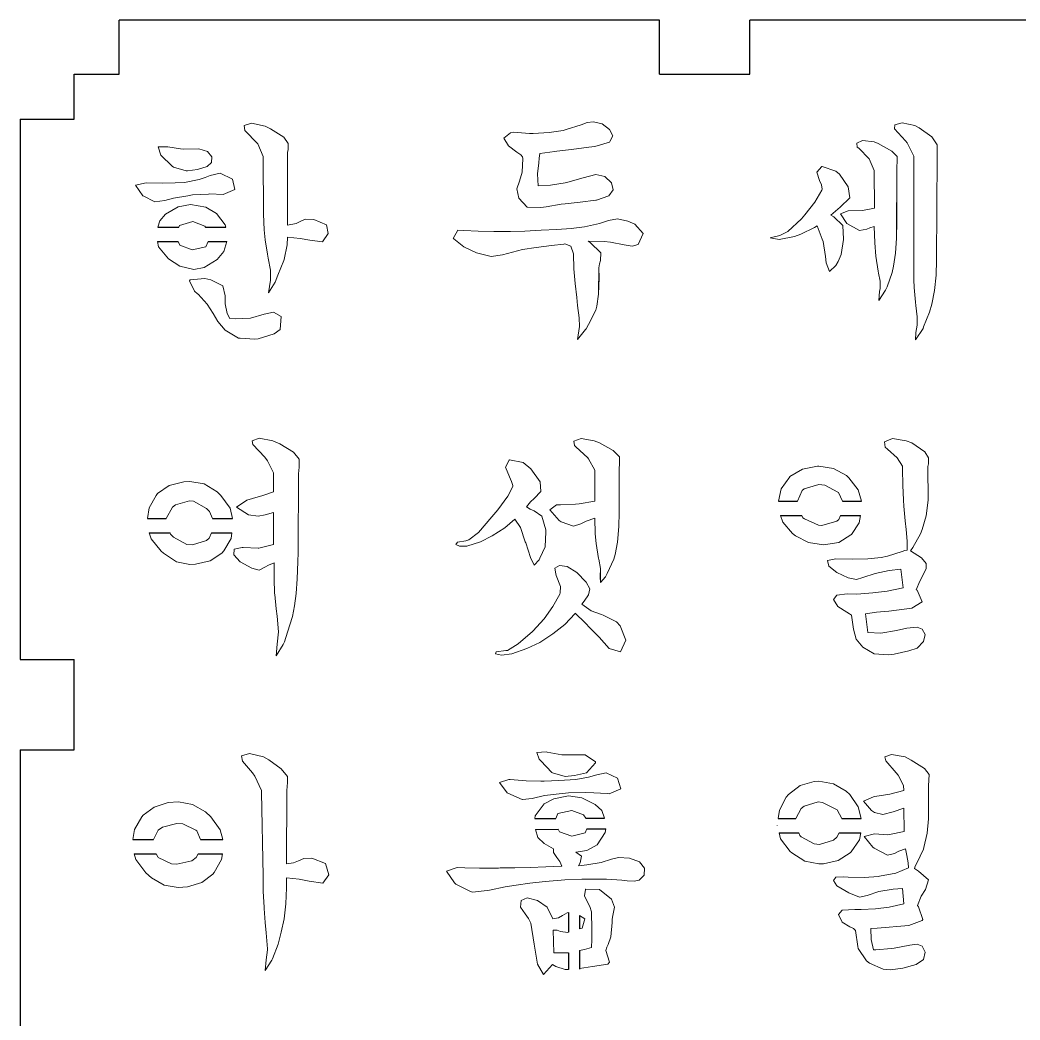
# Model space of a CAD drawing. Header units: millimetres. Extents: x 52 to 512, y 30 to 468.
# Drawn here: x 290.4 to 401.4, y 141 to 252 of the extents above; entities that cross this region are included whole.
import ezdxf

# ---------------------------------------------------------------- set-up
doc = ezdxf.new("R2010")
doc.units = ezdxf.units.MM
doc.layers.add('치수', color=1, linetype='Continuous')

msp = doc.modelspace()

# ---------------------------------------------------------------- linework, layer by layer
for p, q in [((301.38, 246.02), (301.38, 252.02)), ((361.38, 252.02), (301.38, 252.02)), ((361.38, 246.02), (361.38, 252.02)), ((371.38, 246.02), (371.38, 252.02)), ((431.38, 252.02), (371.38, 252.02)), ((296.38, 246.02), (301.38, 246.02)), ((296.38, 241.02), (296.38, 246.02)), ((361.38, 246.02), (371.38, 246.02)), ((290.38, 241.02), (296.38, 241.02)), ((290.38, 241.02), (290.38, 181.02)), ((290.38, 181.02), (296.38, 181.02)), ((296.38, 171.02), (296.38, 181.02)), ((290.38, 171.02), (296.38, 171.02)), ((290.38, 171.02), (290.38, 111.02))]:
    msp.add_line(p, q)
at = {"layer": '치수', "color": 139, "lineweight": 0}
for p, q in [((316.09, 240.57), (315.26, 240.3)), ((315.26, 240.3), (315.35, 239.74)), ((317.6, 240.23), (316.09, 240.57)), ((318.18, 239.96), (317.6, 240.23)), ((319.66, 239), (318.18, 239.96)), ((350.67, 239.77), (349.13, 239.53)), ((351.01, 239.86), (350.67, 239.77)), ((352.67, 240.39), (351.01, 239.86)), ((353.34, 240.63), (352.67, 240.39)), ((354.05, 240.73), (353.34, 240.63)), ((355, 240.48), (354.05, 240.73)), ((355.83, 239.86), (355, 240.48)), ((356.17, 239.16), (355.83, 239.86)), ((387.49, 240.39), (387.46, 239.93)), ((387.46, 239.93), (388.66, 238.6)), ((388.29, 240.6), (387.49, 240.39)), ((389.7, 240.3), (388.29, 240.6)), ((390.19, 240.05), (389.7, 240.3)), ((391.61, 239.04), (390.19, 240.05)), ((315.35, 239.74), (315.41, 239.68)), ((315.41, 239.68), (316.68, 238.39)), ((320.15, 238.33), (319.66, 239)), ((344.83, 239.5), (344.09, 238.91)), ((344.09, 238.91), (344.61, 238.05)), ((345.14, 239.56), (344.83, 239.5)), ((346.95, 239.43), (345.14, 239.56)), ((347.35, 239.43), (346.95, 239.43)), ((349.13, 239.53), (347.35, 239.43)), ((355.86, 238.54), (356.17, 239.16)), ((392.19, 238.17), (391.61, 239.04)), ((306.78, 237.93), (305.73, 237.96)), ((305.73, 237.96), (306.01, 237.01)), ((308.19, 237.71), (306.78, 237.93)), ((308.5, 237.68), (308.19, 237.71)), ((310.22, 237.71), (308.5, 237.68)), ((311.2, 237.41), (310.22, 237.71)), ((316.68, 238.39), (316.77, 238.27)), ((316.77, 238.27), (317.38, 236.88)), ((320.09, 237.31), (320.15, 237.65)), ((320.15, 237.65), (320.15, 238.33)), ((344.61, 238.05), (345.53, 237.34)), ((349.96, 237.47), (351.59, 237.65)), ((351.59, 237.65), (353.53, 237.9)), ((353.53, 237.9), (354.17, 237.99)), ((354.17, 237.99), (355.8, 238.48)), ((355.8, 238.48), (355.86, 238.54)), ((383.89, 238.64), (383.25, 238.36)), ((383.25, 238.36), (383.31, 237.9)), ((383.31, 237.9), (383.49, 237.78)), ((383.49, 237.78), (384.63, 236.61)), ((385.21, 238.51), (383.89, 238.64)), ((385.64, 238.33), (385.21, 238.51)), ((387.15, 237.47), (385.64, 238.33)), ((388.66, 238.6), (388.84, 238.39)), ((388.84, 238.39), (389.58, 236.91)), ((392.19, 237.44), (392.19, 238.17)), ((306.01, 237.01), (307.27, 235.78)), ((311.67, 236.85), (311.2, 237.41)), ((311.63, 236.21), (311.67, 236.85)), ((317.38, 236.88), (317.41, 230.46)), ((320.09, 229.26), (320.09, 237.31)), ((345.53, 237.34), (345.97, 237.07)), ((345.97, 237.07), (346.15, 236.85)), ((346.18, 236.64), (346.12, 235.13)), ((346.15, 236.85), (346.18, 236.64)), ((347.96, 236.15), (348.02, 236.7)), ((348.02, 236.7), (348.09, 237.19)), ((348.09, 237.19), (349.75, 237.44)), ((349.75, 237.44), (349.96, 237.47)), ((384.63, 236.61), (385.21, 235.32)), ((387.73, 236.88), (387.15, 237.47)), ((387.73, 236.24), (387.73, 236.88)), ((389.58, 236.91), (389.58, 236.88)), ((389.58, 236.88), (389.58, 224.87)), ((392.1, 225.36), (392.19, 236.91)), ((392.19, 236.91), (392.19, 237.44)), ((307.27, 235.78), (307.42, 235.69)), ((307.42, 235.69), (308.81, 235.29)), ((308.96, 235.29), (310.07, 235.44)), ((310.07, 235.44), (311.14, 235.75)), ((311.14, 235.75), (311.63, 236.21)), ((347.81, 234.95), (347.96, 236.15)), ((379.37, 235.75), (378.82, 235.13)), ((379.43, 235.75), (379.37, 235.75)), ((380.94, 235.25), (379.43, 235.75)), ((387.7, 235.81), (387.67, 227.79)), ((387.67, 227.79), (387.7, 235.81)), ((387.7, 235.81), (387.73, 236.24)), ((387.7, 235.22), (387.7, 235.81)), ((310.25, 234.33), (308.65, 233.99)), ((308.81, 235.29), (308.96, 235.29)), ((310.93, 234.55), (310.25, 234.33)), ((311.48, 234.76), (310.93, 234.55)), ((312.59, 235.01), (311.48, 234.76)), ((313.97, 234.36), (312.59, 235.01)), ((314.22, 233.2), (313.97, 234.36)), ((346.12, 235.13), (345.81, 234.15)), ((347.9, 233.6), (347.81, 234.95)), ((352.88, 234.49), (351.19, 234.03)), ((353.59, 234.7), (352.88, 234.49)), ((354.29, 234.86), (353.59, 234.7)), ((355.31, 234.64), (354.29, 234.86)), ((356.02, 233.96), (355.31, 234.64)), ((378.82, 235.13), (379.13, 234.21)), ((381.34, 234.92), (380.94, 235.25)), ((382.29, 233.5), (381.34, 234.92)), ((385.21, 235.32), (385.24, 231.14)), ((387.7, 230.18), (387.7, 235.22)), ((304.38, 233.93), (303.21, 233.69)), ((303.21, 233.69), (304.01, 232.52)), ((306.23, 233.9), (304.38, 233.93)), ((307.61, 233.93), (306.23, 233.9)), ((308.65, 233.99), (307.61, 233.93)), ((312.93, 232.67), (314.22, 233.2)), ((345.81, 234.15), (345.53, 233.29)), ((345.53, 233.29), (345.75, 232.24)), ((349.28, 233.69), (347.9, 233.6)), ((350.88, 233.93), (349.28, 233.69)), ((351.19, 234.03), (350.88, 233.93)), ((355.74, 232.49), (356.23, 233.16)), ((356.23, 233.16), (356.02, 233.96)), ((379.4, 233.13), (378.61, 231.81)), ((379.13, 234.21), (379.34, 233.72)), ((379.34, 233.72), (379.43, 233.26)), ((379.43, 233.26), (379.4, 233.13)), ((382.48, 232.3), (382.29, 233.5)), ((304.01, 232.52), (304.04, 232.49)), ((304.04, 232.49), (305.36, 231.84)), ((305.36, 231.84), (306.44, 232)), ((306.44, 232), (307.42, 232.24)), ((307.42, 232.24), (309.02, 232.52)), ((309.02, 232.52), (309.15, 232.55)), ((309.15, 232.55), (309.54, 232.61)), ((309.54, 232.61), (311.3, 232.7)), ((311.3, 232.7), (311.42, 232.73)), ((311.42, 232.73), (312.93, 232.67)), ((345.75, 232.24), (346.67, 231.23)), ((352.54, 231.81), (354.29, 232.03)), ((354.29, 232.03), (354.36, 232.03)), ((354.36, 232.03), (355.74, 232.49)), ((381.43, 231.26), (382.48, 232.3)), ((307.92, 231.29), (306.53, 230.46)), ((309.3, 231.54), (307.92, 231.29)), ((310.99, 231.23), (309.3, 231.54)), ((312.19, 230.55), (310.99, 231.23)), ((346.67, 231.23), (348.18, 231.2)), ((348.18, 231.2), (348.79, 231.29)), ((348.79, 231.29), (350.45, 231.57)), ((350.45, 231.57), (350.91, 231.63)), ((350.91, 231.63), (352.54, 231.81)), ((378.61, 231.81), (377.5, 230.4)), ((380.39, 230.37), (381.43, 231.26)), ((383.89, 230.89), (382.29, 230.83)), ((385.24, 231.14), (383.89, 230.89)), ((306.53, 230.46), (305.89, 229.72)), ((313.17, 229.29), (312.19, 230.55)), ((317.41, 230.46), (317.5, 228.74)), ((322.08, 229.91), (321.56, 229.69)), ((323.01, 229.88), (322.08, 229.91)), ((324.39, 229.29), (323.01, 229.88)), ((356.69, 229.97), (355.71, 229.75)), ((357.86, 229.69), (356.69, 229.97)), ((377.13, 229.97), (375.62, 228.55)), ((377.5, 230.4), (377.13, 229.97)), ((380.7, 230.18), (380.39, 230.37)), ((381.71, 229.2), (380.7, 230.18)), ((382.29, 230.83), (381.46, 230.52)), ((381.46, 230.52), (382.17, 229.45)), ((387.7, 229.69), (387.7, 230.18)), ((305.89, 229.72), (305.69, 229.02)), ((308, 229.02), (308.1, 229.2)), ((308.1, 229.2), (309.58, 229.66)), ((309.58, 229.66), (310.9, 229.14)), ((310.9, 229.14), (310.96, 229.02)), ((313.22, 229.02), (313.17, 229.29)), ((317.5, 228.74), (317.6, 227.63)), ((321.04, 229.45), (320.09, 229.26)), ((321.56, 229.69), (321.04, 229.45)), ((324.6, 228.31), (324.39, 229.29)), ((338.99, 228.68), (338.47, 227.76)), ((339.63, 228.65), (338.99, 228.68)), ((348.24, 228.68), (346.43, 228.59)), ((349.96, 228.77), (348.24, 228.68)), ((351.56, 228.89), (349.96, 228.77)), ((353.03, 229.05), (351.56, 228.89)), ((354.69, 229.42), (353.03, 229.05)), ((355.71, 229.75), (354.69, 229.42)), ((358.63, 229.35), (357.86, 229.69)), ((359.55, 228.31), (358.63, 229.35)), ((377.04, 228.25), (378.57, 228.98)), ((378.57, 228.98), (378.88, 229.17)), ((378.88, 229.17), (379.43, 227.69)), ((381.77, 227.69), (381.71, 229.2)), ((382.17, 229.45), (383.55, 228.65)), ((383.55, 228.65), (384.38, 228.8)), ((384.38, 228.8), (384.72, 228.95)), ((384.72, 228.95), (385.21, 229.11)), ((385.21, 229.11), (385.27, 227.29)), ((387.67, 227.79), (387.7, 229.69)), ((317.6, 227.63), (317.84, 226.03)), ((320.03, 227.08), (320.06, 227.91)), ((320.06, 227.91), (321.47, 227.76)), ((321.47, 227.76), (322.55, 227.57)), ((322.55, 227.57), (323.96, 227.39)), ((323.96, 227.39), (324.6, 228.31)), ((338.47, 227.76), (338.53, 227.72)), ((338.53, 227.72), (339.66, 226.83)), ((341.23, 228.59), (339.63, 228.65)), ((342.98, 228.55), (341.23, 228.59)), ((344.83, 228.55), (342.98, 228.55)), ((346.43, 228.59), (344.83, 228.55)), ((359, 227.11), (359.55, 228.31)), ((374.73, 228.12), (373.63, 227.85)), ((373.63, 227.85), (374.64, 227.66)), ((374.64, 227.66), (376.36, 228)), ((375.62, 228.55), (374.73, 228.12)), ((376.36, 228), (377.04, 228.25)), ((379.43, 227.69), (379.53, 227.42)), ((381.52, 226), (381.77, 227.66)), ((381.77, 227.66), (381.77, 227.69)), ((387.55, 226.13), (387.67, 227.79)), ((305.64, 227.42), (305.76, 226.86)), ((305.76, 226.86), (306.87, 225.51)), ((308.13, 227.02), (307.93, 227.42)), ((309.48, 226.5), (308.13, 227.02)), ((310.99, 226.86), (309.48, 226.5)), ((311.27, 227.42), (310.99, 226.86)), ((313.02, 226.31), (313.34, 227.42)), ((319.69, 225.45), (320.03, 227.08)), ((339.66, 226.83), (341.05, 226.19)), ((345.6, 226.4), (346.15, 226.53)), ((346.15, 226.53), (347.66, 226.77)), ((347.66, 226.77), (349.38, 226.99)), ((349.38, 226.99), (350.73, 227.14)), ((350.73, 227.14), (350.85, 227.17)), ((350.85, 227.17), (351.53, 226.93)), ((351.53, 226.93), (351.8, 226.07)), ((353.68, 227.33), (353.46, 227.48)), ((353.46, 227.48), (355.22, 227.42)), ((354.85, 226.19), (353.68, 227.33)), ((355.22, 227.42), (355.92, 227.36)), ((355.92, 227.36), (357.46, 227.08)), ((357.46, 227.08), (358.32, 226.93)), ((358.32, 226.93), (359, 227.11)), ((379.53, 227.42), (379.8, 225.76)), ((385.27, 227.29), (385.37, 225.82)), ((306.87, 225.51), (308.13, 224.68)), ((310.84, 224.56), (312.28, 225.45)), ((312.28, 225.45), (313.02, 226.31)), ((317.84, 226.03), (317.94, 225.6)), ((317.94, 225.6), (318.18, 224.25)), ((319.66, 225.33), (319.69, 225.45)), ((341.05, 226.19), (342.68, 225.76)), ((342.68, 225.76), (343.94, 225.97)), ((343.94, 225.97), (345.6, 226.4)), ((351.8, 226.07), (351.87, 224.41)), ((354.82, 225.33), (354.85, 226.19)), ((379.8, 225.76), (379.87, 225.05)), ((381.19, 225.2), (381.52, 226)), ((385.37, 225.82), (385.64, 224.16)), ((387.33, 224.71), (387.55, 226.13)), ((392.07, 223.7), (392.1, 225.36)), ((308.13, 224.68), (309.67, 224.34)), ((309.67, 224.34), (310.84, 224.56)), ((318.18, 224.25), (318.18, 223.15)), ((319.01, 223.7), (319.66, 225.33)), ((351.87, 224.41), (351.99, 222.78)), ((354.63, 224.5), (354.6, 221.58)), ((354.6, 221.58), (354.63, 224.5)), ((354.63, 224.5), (354.72, 224.96)), ((354.66, 223.39), (354.63, 224.5)), ((354.72, 224.96), (354.82, 225.33)), ((379.87, 225.05), (380.23, 224.1)), ((380.23, 224.1), (380.94, 224.77)), ((380.94, 224.77), (381.19, 225.2)), ((387.18, 224.01), (387.33, 224.71)), ((389.58, 224.87), (389.61, 223.18)), ((309.27, 223.18), (309.18, 223.08)), ((310.9, 223.33), (309.27, 223.18)), ((311.57, 223.18), (310.9, 223.33)), ((312.89, 222.53), (311.57, 223.18)), ((318.18, 223.15), (317.97, 221.73)), ((318.7, 222.93), (319.01, 223.7)), ((354.6, 221.58), (354.66, 223.39)), ((385.64, 224.16), (385.67, 223.91)), ((385.67, 223.91), (385.86, 223.05)), ((386.63, 222.41), (387.18, 224.01)), ((389.61, 223.18), (389.64, 222.32)), ((391.88, 222.01), (392.07, 223.7)), ((309.18, 223.08), (309.76, 221.92)), ((313.14, 221.39), (312.89, 222.53)), ((317.97, 221.73), (318.7, 222.93)), ((351.99, 222.78), (352.17, 221.21)), ((385.7, 220.9), (386.44, 222.04)), ((385.86, 222.22), (385.8, 221.89)), ((385.86, 223.05), (385.86, 222.22)), ((386.44, 222.04), (386.63, 222.41)), ((389.64, 222.32), (389.79, 220.69)), ((391.58, 220.47), (391.88, 222.01)), ((309.76, 221.92), (310.1, 221.64)), ((310.1, 221.64), (310.16, 221.58)), ((310.16, 221.58), (311.17, 220.47)), ((313.14, 220.99), (313.14, 221.39)), ((313.17, 220.53), (313.14, 220.99)), ((352.17, 221.21), (352.27, 220.32)), ((354.39, 220.26), (354.6, 221.58)), ((385.8, 221.89), (385.7, 220.9)), ((311.17, 220.47), (311.82, 219.46)), ((313.39, 219.46), (313.17, 220.53)), ((352.27, 220.32), (352.45, 218.97)), ((353.5, 218.23), (354.29, 219.83)), ((354.29, 219.83), (354.39, 220.26)), ((389.79, 220.69), (389.82, 220.32)), ((389.82, 220.32), (389.95, 219.09)), ((391.33, 219.61), (391.58, 220.47)), ((311.82, 219.46), (312.34, 218.57)), ((313.66, 218.9), (313.39, 219.46)), ((314.28, 218.84), (313.66, 218.9)), ((315.97, 218.93), (314.28, 218.84)), ((317.47, 219.37), (315.97, 218.93)), ((318.52, 219.61), (317.47, 219.37)), ((319.38, 219.12), (318.52, 219.61)), ((319.26, 217.67), (319.38, 219.12)), ((352.45, 218.97), (352.48, 218.01)), ((389.95, 219.09), (389.98, 218.14)), ((390.68, 217.95), (391.33, 219.61)), ((312.34, 218.57), (313.17, 217.61)), ((313.17, 217.61), (314.65, 216.72)), ((318.58, 217.18), (319.26, 217.67)), ((352.48, 218.01), (352.27, 216.57)), ((352.27, 216.57), (353.16, 217.67)), ((353.16, 217.67), (353.22, 217.74)), ((353.22, 217.74), (353.5, 218.23)), ((389.79, 216.51), (390.62, 217.77)), ((389.98, 218.14), (389.82, 217.34)), ((390.62, 217.77), (390.68, 217.95)), ((314.65, 216.72), (314.83, 216.69)), ((314.83, 216.69), (316.46, 216.6)), ((316.46, 216.6), (316.8, 216.63)), ((316.8, 216.63), (318.58, 217.18)), ((389.82, 217.34), (389.79, 216.51)), ((316.92, 205.6), (316.15, 205.32)), ((318.46, 205.32), (316.92, 205.6)), ((352.67, 205.57), (351.87, 205.29)), ((354.11, 205.32), (352.67, 205.57)), ((387.21, 205.57), (386.35, 205.2)), ((388.75, 205.32), (387.21, 205.57)), ((316.15, 205.32), (316.21, 204.89)), ((316.21, 204.89), (317.54, 203.48)), ((319.23, 204.98), (318.46, 205.32)), ((320.73, 204.06), (319.23, 204.98)), ((351.87, 205.29), (351.93, 204.8)), ((351.93, 204.8), (352.08, 204.64)), ((352.08, 204.64), (353.4, 203.41)), ((354.69, 205.07), (354.11, 205.32)), ((356.23, 204.24), (354.69, 205.07)), ((356.94, 203.54), (356.23, 204.24)), ((386.35, 205.2), (386.41, 204.61)), ((386.41, 204.61), (386.69, 204.37)), ((386.69, 204.37), (387.73, 203.44)), ((389.36, 205.07), (388.75, 205.32)), ((390.81, 204.09), (389.36, 205.07)), ((317.54, 203.48), (317.84, 203.08)), ((321.35, 203.29), (320.73, 204.06)), ((321.35, 202.4), (321.35, 203.29)), ((344.67, 203.17), (344.27, 202.37)), ((344.7, 203.2), (344.67, 203.17)), ((346.24, 202.89), (344.7, 203.2)), ((353.4, 203.41), (353.5, 203.32)), ((353.5, 203.32), (354.17, 202.06)), ((356.94, 202.74), (356.94, 203.54)), ((387.73, 203.44), (388.32, 202.49)), ((391.24, 203.41), (390.81, 204.09)), ((391.21, 202.77), (391.24, 203.41)), ((317.84, 203.08), (318.52, 201.75)), ((321.29, 201.63), (321.35, 202.4)), ((344.27, 202.37), (344.7, 201.32)), ((347.07, 202.22), (346.24, 202.89)), ((348.12, 200.77), (347.07, 202.22)), ((354.17, 202.06), (354.17, 198.62)), ((356.88, 202.22), (356.94, 202.74)), ((356.88, 197.36), (356.88, 202.22)), ((377.25, 202.18), (375.84, 201.35)), ((378.91, 202.49), (377.25, 202.18)), ((379.04, 202.49), (378.91, 202.49)), ((380.66, 202.25), (379.04, 202.49)), ((382.11, 201.45), (380.66, 202.25)), ((388.32, 202.49), (388.35, 202.18)), ((388.35, 202.18), (388.38, 200.4)), ((391.14, 202.46), (391.21, 202.77)), ((391.14, 202.12), (391.14, 202.46)), ((391.18, 199.05), (391.14, 202.12)), ((318.52, 201.75), (318.52, 199.66)), ((321.25, 192.93), (321.29, 201.63)), ((344.7, 201.32), (344.95, 200.8)), ((375.84, 201.32), (374.86, 200)), ((375.84, 201.35), (375.84, 201.32)), ((382.39, 201.2), (382.11, 201.45)), ((383.43, 199.88), (382.39, 201.2)), ((306.93, 200.34), (305.64, 199.48)), ((308.56, 200.77), (306.93, 200.34)), ((309.24, 200.8), (308.56, 200.77)), ((310.84, 200.52), (309.24, 200.8)), ((312.25, 199.66), (310.84, 200.52)), ((345.07, 200.25), (344.52, 199.17)), ((344.95, 200.8), (345.07, 200.34)), ((345.07, 200.34), (345.07, 200.25)), ((348.18, 199.69), (348.12, 200.77)), ((374.86, 200), (374.56, 198.62)), ((377.19, 199.79), (377.44, 200)), ((377.44, 200), (379.04, 200.46)), ((379.04, 200.46), (379.71, 200.4)), ((379.71, 200.4), (381.16, 199.63)), ((383.78, 198.62), (383.43, 199.88)), ((388.38, 200.4), (388.44, 198.74)), ((305.49, 199.26), (304.72, 197.88)), ((305.64, 199.48), (305.49, 199.26)), ((312.68, 199.26), (312.25, 199.66)), ((313.69, 197.85), (312.68, 199.26)), ((315.57, 198.71), (314.4, 197.94)), ((316.18, 198.9), (315.57, 198.71)), ((317.35, 199.26), (316.18, 198.9)), ((318.52, 199.66), (317.35, 199.26)), ((344.52, 199.17), (343.41, 197.64)), ((347.04, 198.53), (347.47, 198.9)), ((347.47, 198.9), (348.18, 199.69)), ((376.68, 198.62), (377.19, 199.79)), ((381.16, 199.63), (381.22, 199.57)), ((381.22, 199.57), (381.66, 198.62)), ((388.44, 198.74), (388.5, 198.04)), ((390.96, 196.99), (391.18, 198.74)), ((391.18, 198.74), (391.18, 199.05)), ((304.72, 197.88), (304.53, 196.68)), ((306.6, 196.68), (307.3, 197.94)), ((307.3, 197.94), (307.64, 198.19)), ((307.64, 198.19), (309.21, 198.65)), ((309.21, 198.65), (309.64, 198.62)), ((309.64, 198.62), (311.08, 197.79)), ((311.08, 197.79), (311.42, 197.45)), ((313.97, 196.68), (313.69, 197.85)), ((314.4, 197.94), (315.75, 197.11)), ((343.41, 197.64), (342.77, 196.87)), ((346.61, 198), (347.04, 198.53)), ((347.01, 197.73), (346.61, 198)), ((347.44, 197.54), (347.01, 197.73)), ((349.93, 198.19), (349.19, 197.64)), ((349.19, 197.64), (350.21, 196.47)), ((350.36, 198.19), (349.93, 198.19)), ((352.05, 198.28), (350.36, 198.19)), ((352.45, 198.31), (352.05, 198.28)), ((354.17, 198.62), (352.45, 198.31)), ((388.5, 198.04), (388.62, 196.44)), ((311.42, 197.45), (311.75, 196.68)), ((315.75, 197.11), (316.8, 196.93)), ((316.8, 196.93), (317.6, 197.11)), ((317.6, 197.11), (318.52, 197.36)), ((318.52, 197.36), (318.52, 193.82)), ((342.77, 196.87), (341.26, 195.15)), ((344.18, 195.67), (345.29, 196.62)), ((345.29, 196.62), (345.93, 195.7)), ((348.3, 196.93), (347.44, 197.54)), ((348.73, 195.42), (348.3, 196.93)), ((353.22, 196.41), (354.17, 196.74)), ((354.17, 196.74), (354.23, 194.99)), ((356.85, 195.79), (356.88, 197.36)), ((374.8, 197.02), (375.04, 196.28)), ((377.28, 196.78), (377.15, 197.02)), ((377.47, 196.65), (377.28, 196.78)), ((379, 195.95), (377.47, 196.65)), ((381.28, 196.56), (381.03, 196.38)), ((381.47, 197.02), (381.28, 196.56)), ((383.52, 196.22), (383.69, 197.02)), ((390.53, 195.45), (390.96, 196.99)), ((342.8, 194.75), (344.18, 195.67)), ((345.93, 195.7), (346.46, 194.1)), ((348.76, 195.21), (348.73, 195.42)), ((350.21, 196.47), (350.45, 196.31)), ((350.45, 196.31), (351.8, 195.82)), ((351.8, 195.82), (352.63, 196.1)), ((352.63, 196.1), (353.22, 196.41)), ((356.69, 194.07), (356.85, 195.79)), ((375.04, 196.28), (376.12, 195.02)), ((379.4, 195.91), (379, 195.95)), ((381.03, 196.38), (379.4, 195.91)), ((382.66, 194.93), (383.52, 196.22)), ((388.62, 196.44), (388.75, 195.45)), ((388.75, 195.45), (388.87, 194.16)), ((390.35, 194.99), (390.53, 195.45)), ((304.73, 195.08), (304.93, 194.44)), ((304.93, 194.44), (306.04, 193.06)), ((307.09, 194.96), (307.04, 195.08)), ((307.42, 194.62), (307.09, 194.96)), ((308.9, 193.82), (307.42, 194.62)), ((311.08, 194.25), (309.54, 193.76)), ((311.36, 194.5), (311.08, 194.25)), ((311.63, 195.08), (311.36, 194.5)), ((313.02, 193.09), (313.82, 194.47)), ((313.82, 194.47), (313.91, 195.08)), ((340.19, 194.32), (339.88, 194.22)), ((341.26, 195.15), (340.19, 194.32)), ((341.51, 194.1), (342.8, 194.75)), ((348.67, 193.55), (348.76, 195.21)), ((354.23, 194.99), (354.32, 193.92)), ((376.12, 195.02), (376.45, 194.75)), ((376.45, 194.75), (377.9, 194.01)), ((381.28, 194.04), (382.6, 194.87)), ((382.6, 194.87), (382.66, 194.93)), ((389.49, 193.46), (390.35, 194.99)), ((309.54, 193.76), (308.9, 193.82)), ((314.15, 193.27), (314.12, 192.66)), ((315.05, 193.46), (314.15, 193.27)), ((315.11, 193.46), (315.05, 193.46)), ((315.14, 193.46), (315.11, 193.46)), ((316.83, 193.39), (315.14, 193.46)), ((316.89, 193.39), (316.83, 193.39)), ((318.52, 193.82), (316.89, 193.39)), ((338.93, 194.07), (338.74, 193.79)), ((338.74, 193.79), (339.17, 193.61)), ((339.88, 194.22), (338.93, 194.07)), ((339.17, 193.61), (339.97, 193.61)), ((339.97, 193.61), (341.51, 194.1)), ((346.46, 194.1), (346.52, 193.98)), ((346.52, 193.98), (347.04, 192.35)), ((348.09, 192.29), (348.67, 193.55)), ((354.32, 193.92), (354.6, 192.26)), ((356.45, 192.69), (356.69, 194.07)), ((377.9, 194.01), (379.56, 193.76)), ((379.56, 193.76), (381.28, 194.04)), ((379.56, 193.76), (379.56, 193.76)), ((388.59, 193.15), (388.29, 193.03)), ((388.84, 193.18), (388.59, 193.15)), ((388.87, 194.16), (388.84, 193.18)), ((389.24, 193.09), (389.49, 193.46)), ((306.04, 193.06), (306.29, 192.84)), ((306.29, 192.84), (307.76, 191.89)), ((311.48, 191.98), (312.77, 192.84)), ((312.77, 192.84), (313.02, 193.09)), ((314.12, 192.66), (314.8, 191.89)), ((321.22, 191.89), (321.25, 192.93)), ((347.04, 192.35), (347.44, 191.52)), ((347.44, 191.52), (347.99, 192.1)), ((347.99, 192.1), (348.09, 192.29)), ((354.6, 192.26), (354.63, 192.16)), ((354.63, 192.16), (354.82, 191.15)), ((355.55, 190.57), (356.29, 192.16)), ((356.29, 192.16), (356.45, 192.69)), ((380.94, 192.23), (380.02, 192.01)), ((382.79, 192.16), (380.94, 192.23)), ((384.48, 192.2), (382.79, 192.16)), ((385.98, 192.35), (384.48, 192.2)), ((386.66, 192.5), (385.98, 192.35)), ((388.29, 193.03), (386.66, 192.5)), ((390.44, 192.32), (389.24, 193.09)), ((390.96, 191.7), (390.44, 192.32)), ((307.76, 191.89), (309.24, 191.58)), ((309.24, 191.58), (309.85, 191.61)), ((309.85, 191.61), (311.48, 191.98)), ((314.8, 191.89), (316.12, 191.18)), ((316.12, 191.18), (316.92, 190.97)), ((316.92, 190.97), (317.54, 191.27)), ((317.54, 191.27), (317.97, 191.52)), ((317.97, 191.52), (318.58, 191.77)), ((318.58, 191.77), (318.58, 190.04)), ((321.16, 190.01), (321.22, 191.89)), ((350.27, 191.49), (349.75, 191.18)), ((349.75, 191.18), (349.84, 190.54)), ((351.13, 191.37), (350.27, 191.49)), ((352.2, 190.69), (351.13, 191.37)), ((354.82, 191.15), (354.79, 190.2)), ((354.82, 189.58), (354.82, 191.15)), ((354.82, 191.15), (354.82, 189.58)), ((380.02, 192.01), (380.17, 191.4)), ((380.17, 191.4), (381.03, 190.69)), ((386.84, 190.9), (388.16, 191.06)), ((388.16, 191.06), (388.41, 189)), ((390.62, 190.44), (390.96, 191.15)), ((390.96, 191.15), (390.96, 191.7)), ((318.58, 190.04), (318.64, 188.35)), ((321.04, 188.38), (321.16, 190.01)), ((349.84, 190.54), (349.9, 190.35)), ((349.9, 190.35), (350.39, 189.15)), ((353.22, 189.61), (352.2, 190.69)), ((354.79, 190.2), (354.82, 189.58)), ((354.82, 189.58), (355.37, 190.2)), ((355.37, 190.2), (355.55, 190.57)), ((381.03, 190.69), (382.32, 190.11)), ((382.32, 190.11), (383.22, 189.92)), ((383.22, 189.92), (383.92, 190.14)), ((383.92, 190.14), (385.31, 190.57)), ((385.31, 190.57), (386.84, 190.9)), ((390.25, 189.74), (390.62, 190.44)), ((350.39, 189.15), (350.33, 188.42)), ((353.62, 188.88), (353.22, 189.61)), ((353.5, 188.23), (353.62, 188.88)), ((388.41, 189), (386.63, 188.63)), ((389.85, 188.78), (390.25, 189.74)), ((389.95, 188.72), (389.85, 188.78)), ((390.53, 187.43), (389.95, 188.72)), ((318.64, 188.35), (318.67, 188.26)), ((318.67, 188.26), (318.8, 186.66)), ((320.85, 187), (321.04, 188.38)), ((350.3, 188.29), (349.53, 186.91)), ((350.33, 188.42), (350.3, 188.29)), ((353, 187.52), (353.5, 188.23)), ((381.06, 188.17), (380.66, 187.68)), ((380.66, 187.68), (381.16, 186.91)), ((382.2, 188.32), (381.06, 188.17)), ((383.28, 188.29), (382.2, 188.32)), ((385.03, 188.42), (383.28, 188.29)), ((385.06, 188.42), (385.03, 188.42)), ((386.63, 188.63), (385.06, 188.42)), ((318.8, 186.66), (318.92, 185.83)), ((320.61, 185.8), (320.85, 187)), ((349.53, 186.91), (348.55, 185.56)), ((352.76, 187.19), (353, 187.52)), ((353.77, 186.45), (352.76, 187.19)), ((381.16, 186.91), (382.14, 186.29)), ((386.81, 186.42), (389.36, 186.72)), ((389.36, 186.72), (390.53, 187.43)), ((318.92, 185.83), (319.07, 184.11)), ((320.09, 184.08), (320.61, 185.8)), ((348.55, 185.56), (347.32, 184.2)), ((350.85, 184.91), (351.99, 186.14)), ((351.99, 186.14), (352.02, 186.17)), ((352.02, 186.17), (353.13, 185.1)), ((354.94, 186.02), (353.77, 186.45)), ((355.12, 185.96), (354.94, 186.02)), ((356.6, 185.22), (355.12, 185.96)), ((382.14, 186.29), (382.45, 186.11)), ((382.45, 186.11), (382.66, 185.96)), ((382.66, 185.96), (382.91, 184.39)), ((384.23, 186.11), (385.46, 186.29)), ((384.48, 184.02), (384.23, 186.11)), ((385.46, 186.29), (386.81, 186.42)), ((349.53, 183.87), (350.85, 184.91)), ((353.13, 185.1), (353.68, 184.51)), ((353.68, 184.51), (354.66, 183.5)), ((357, 184.79), (356.6, 185.22)), ((357.61, 183.19), (357, 184.79)), ((382.91, 184.39), (383.18, 183.31)), ((387.67, 184.27), (385.95, 183.96)), ((388.81, 184.51), (387.67, 184.27)), ((389.95, 184.64), (388.81, 184.51)), ((390.53, 184.42), (389.95, 184.64)), ((390.84, 183.81), (390.53, 184.42)), ((319.07, 184.11), (318.92, 182.73)), ((319.07, 184.11), (319.07, 184.11)), ((319.75, 183.01), (320.09, 184.08)), ((347.26, 184.14), (345.69, 182.76)), ((347.32, 184.2), (347.26, 184.14)), ((348.09, 182.94), (349.53, 183.87)), ((354.66, 183.5), (355.77, 182.27)), ((357.03, 181.9), (357.61, 183.19)), ((383.18, 183.31), (383.92, 182.42)), ((385.92, 183.96), (384.48, 184.02)), ((385.95, 183.96), (385.92, 183.96)), ((390.68, 183.04), (390.84, 183.81)), ((318.92, 182.73), (318.83, 181.44)), ((318.83, 181.44), (319.59, 182.7)), ((319.59, 182.7), (319.75, 183.01)), ((344.49, 182.05), (344.31, 182.02)), ((345.69, 182.76), (344.49, 182.05)), ((344.98, 181.68), (346.64, 182.27)), ((346.64, 182.27), (348.09, 182.94)), ((355.77, 182.27), (357.03, 181.9)), ((383.92, 182.42), (385.18, 181.65)), ((389.05, 181.99), (389.98, 182.3)), ((389.98, 182.3), (390.68, 183.04)), ((343.23, 181.9), (343.17, 181.65)), ((343.17, 181.65), (343.84, 181.53)), ((344.31, 182.02), (343.23, 181.9)), ((343.84, 181.53), (344.98, 181.68)), ((385.18, 181.65), (386.75, 181.56)), ((386.75, 181.56), (387.4, 181.62)), ((387.4, 181.62), (389.05, 181.99)), ((315.85, 170.59), (314.98, 170.34)), ((314.98, 170.34), (315.08, 169.76)), ((317.41, 170.22), (315.85, 170.59)), ((318, 169.91), (317.41, 170.22)), ((319.38, 168.9), (318, 169.91)), ((348.79, 170.8), (347.75, 170.71)), ((347.75, 170.71), (348.02, 169.97)), ((348.02, 169.97), (348.18, 169.79)), ((348.88, 170.77), (348.79, 170.8)), ((350.54, 170.47), (348.88, 170.77)), ((351.31, 170.44), (350.54, 170.47)), ((353.13, 170.47), (351.31, 170.44)), ((354.26, 169.67), (353.13, 170.47)), ((387.12, 170.5), (386.38, 170.25)), ((386.38, 170.25), (386.5, 169.79)), ((388.62, 170.22), (387.12, 170.5)), ((389.3, 169.88), (388.62, 170.22)), ((390.78, 168.93), (389.3, 169.88)), ((315.08, 169.76), (316.18, 168.44)), ((320.09, 168.04), (319.38, 168.9)), ((348.18, 169.79), (349.41, 168.5)), ((353.25, 168.47), (354.26, 169.58)), ((354.26, 169.58), (354.26, 169.67)), ((386.5, 169.79), (387.64, 168.44)), ((391.3, 168.28), (390.78, 168.93)), ((316.18, 168.44), (316.43, 168.1)), ((316.43, 168.1), (317.2, 166.5)), ((320.09, 167.33), (320.09, 168.04)), ((344.64, 167.73), (343.6, 167.39)), ((344.8, 167.73), (344.64, 167.73)), ((346.55, 167.58), (344.8, 167.73)), ((349.41, 168.5), (349.47, 168.44)), ((349.47, 168.44), (350.91, 168.04)), ((352.08, 167.73), (350.18, 167.61)), ((350.91, 168.04), (351.93, 168.16)), ((351.93, 168.16), (353.25, 168.47)), ((353.5, 167.98), (352.08, 167.73)), ((354.42, 168.25), (353.5, 167.98)), ((355.43, 168.44), (354.42, 168.25)), ((356.72, 167.88), (355.43, 168.44)), ((357.09, 166.69), (356.72, 167.88)), ((387.64, 168.44), (387.86, 168.19)), ((387.86, 168.19), (388.44, 167.05)), ((391.24, 167.02), (391.27, 167.64)), ((391.27, 167.64), (391.3, 168.28)), ((317.2, 166.5), (317.2, 166.32)), ((319.99, 166.47), (320.03, 166.96)), ((320.03, 166.96), (320.09, 167.33)), ((343.6, 167.39), (344.46, 166.23)), ((348.18, 167.52), (346.55, 167.58)), ((348.58, 167.55), (348.18, 167.52)), ((350.18, 167.61), (348.58, 167.55)), ((355.77, 166.13), (357.09, 166.69)), ((376.98, 167.05), (375.69, 166.04)), ((378.54, 167.49), (376.98, 167.05)), ((379.04, 167.52), (378.54, 167.49)), ((380.66, 167.24), (379.04, 167.52)), ((382.08, 166.44), (380.66, 167.24)), ((388.5, 166.5), (386.93, 166.1)), ((388.44, 167.05), (388.5, 166.5)), ((391.24, 163.37), (391.24, 167.02)), ((317.2, 166.32), (317.38, 156.97)), ((319.96, 158.36), (319.99, 166.47)), ((344.46, 166.23), (344.52, 166.19)), ((344.52, 166.19), (346.12, 165.49)), ((346.12, 165.49), (346.15, 165.49)), ((346.15, 165.49), (347.23, 165.61)), ((347.23, 165.61), (348.61, 165.95)), ((349.62, 165.58), (348.58, 165)), ((348.61, 165.95), (350.21, 166.13)), ((351.28, 165.89), (349.62, 165.58)), ((350.21, 166.13), (351.25, 166.23)), ((351.25, 166.23), (353.19, 166.26)), ((352.76, 165.7), (351.28, 165.89)), ((354.23, 164.96), (352.76, 165.7)), ((353.19, 166.26), (354.08, 166.23)), ((354.08, 166.23), (355.55, 166.16)), ((355.55, 166.16), (355.77, 166.13)), ((375.44, 165.76), (374.67, 164.32)), ((375.69, 166.04), (375.44, 165.76)), ((382.48, 166.07), (382.08, 166.44)), ((383.4, 164.69), (382.48, 166.07)), ((385.12, 165.79), (384.01, 165.33)), ((385.27, 165.83), (385.12, 165.79)), ((386.93, 166.1), (385.27, 165.83)), ((305.27, 164.66), (304.04, 163.77)), ((306.84, 165.15), (305.27, 164.66)), ((307.98, 165.24), (306.84, 165.15)), ((309.54, 164.96), (307.98, 165.24)), ((310.96, 164.14), (309.54, 164.96)), ((348.58, 165), (347.56, 163.67)), ((354.97, 164.26), (354.23, 164.96)), ((374.67, 164.32), (374.53, 163.4)), ((376.5, 163.4), (377.1, 164.5)), ((377.1, 164.5), (377.41, 164.75)), ((377.41, 164.75), (378.97, 165.24)), ((378.97, 165.24), (379.47, 165.18)), ((379.47, 165.18), (380.94, 164.44)), ((380.94, 164.44), (381.09, 164.35)), ((381.09, 164.35), (381.6, 163.4)), ((383.75, 163.4), (383.4, 164.69)), ((384.01, 165.33), (384.91, 164.29)), ((384.91, 164.29), (385.24, 164.07)), ((387.3, 164.14), (388.5, 164.53)), ((388.5, 164.53), (388.53, 161.95)), ((303.89, 163.58), (303.09, 162.17)), ((304.04, 163.77), (303.89, 163.58)), ((311.57, 163.58), (310.96, 164.14)), ((312.59, 162.14), (311.57, 163.58)), ((347.56, 163.67), (347.51, 163.38)), ((349.84, 163.4), (350.08, 163.95)), ((350.08, 163.95), (351.62, 164.26)), ((351.62, 164.26), (352.94, 163.8)), ((352.94, 163.8), (353.17, 163.43)), ((355.27, 163.44), (354.97, 164.26)), ((385.24, 164.07), (386.17, 163.83)), ((386.17, 163.83), (387.3, 164.14)), ((391.08, 161.77), (391.24, 163.37)), ((303.09, 162.17), (302.91, 161.06)), ((305.18, 161.06), (305.73, 162.11)), ((305.73, 162.11), (306.19, 162.44)), ((306.19, 162.44), (307.79, 162.84)), ((307.79, 162.84), (308.44, 162.78)), ((308.44, 162.78), (309.91, 162.11)), ((309.91, 162.11), (310.01, 162.01)), ((312.88, 161.06), (312.59, 162.14)), ((347.59, 162.18), (347.87, 161.28)), ((350.27, 161.92), (350.1, 162.2)), ((353.3, 162.23), (353.1, 161.8)), ((355.34, 161.83), (355.4, 162.24)), ((374.43, 162.66), (374.43, 162.6)), ((310.01, 162.01), (310.43, 161.06)), ((347.87, 161.28), (348.55, 160.6)), ((351.62, 161.43), (350.27, 161.92)), ((353.1, 161.8), (351.62, 161.43)), ((354.45, 160.48), (355.34, 161.83)), ((374.63, 161.8), (374.79, 161.12)), ((374.79, 161.12), (375.87, 159.74)), ((376.95, 161.52), (376.83, 161.8)), ((377.1, 161.37), (376.95, 161.52)), ((378.54, 160.57), (377.1, 161.37)), ((380.66, 161), (379.13, 160.51)), ((381.06, 161.31), (380.66, 161)), ((381.32, 161.8), (381.06, 161.31)), ((382.63, 159.68), (383.55, 161.03)), ((383.55, 161.03), (383.7, 161.8)), ((385.24, 161.68), (384.08, 161.4)), ((384.08, 161.4), (385.03, 160.2)), ((386.72, 161.58), (385.24, 161.68)), ((386.9, 161.61), (386.72, 161.58)), ((388.53, 161.95), (386.9, 161.61)), ((390.71, 160.17), (391.08, 161.77)), ((348.55, 160.6), (349.59, 160.02)), ((349.59, 160.02), (349.59, 159.62)), ((353.31, 159.83), (354.45, 160.48)), ((379.13, 160.51), (378.54, 160.57)), ((385.03, 160.2), (385.21, 160.08)), ((385.21, 160.08), (386.66, 159.31)), ((387.92, 159.77), (388.66, 160.02)), ((388.66, 160.02), (388.81, 159.28)), ((389.92, 158.42), (390.65, 159.99)), ((390.65, 159.99), (390.71, 160.17)), ((303.07, 159.46), (303.24, 158.82)), ((303.24, 158.82), (304.35, 157.37)), ((305.67, 159.13), (305.51, 159.46)), ((305.73, 159.06), (305.67, 159.13)), ((307.18, 158.36), (305.73, 159.06)), ((309.94, 159.06), (309.45, 158.7)), ((310.14, 159.46), (309.94, 159.06)), ((311.94, 157.4), (312.74, 158.82)), ((312.74, 158.82), (312.84, 159.46)), ((321.9, 158.94), (321.29, 158.7)), ((322.79, 158.97), (321.9, 158.94)), ((324.3, 158.39), (322.79, 158.97)), ((349.59, 159.62), (349.96, 159.06)), ((349.96, 159.06), (350.3, 158.6)), ((352.08, 159.65), (353.31, 159.83)), ((352.7, 159.19), (352.08, 159.65)), ((352.54, 158.48), (352.7, 159.19)), ((356.05, 158.88), (354.88, 158.51)), ((356.81, 159.06), (356.05, 158.88)), ((358.04, 159), (356.81, 159.06)), ((359.15, 158.57), (358.04, 159)), ((375.87, 159.74), (376.05, 159.59)), ((376.05, 159.59), (377.5, 158.66)), ((381.19, 158.73), (382.54, 159.59)), ((382.54, 159.59), (382.63, 159.68)), ((386.66, 159.31), (387.46, 159.52)), ((387.46, 159.52), (387.92, 159.77)), ((388.81, 159.28), (388.96, 158.48)), ((307.79, 158.33), (307.18, 158.36)), ((309.45, 158.7), (307.79, 158.33)), ((320.73, 158.48), (319.96, 158.36)), ((321.29, 158.7), (320.73, 158.48)), ((324.67, 157.13), (324.3, 158.39)), ((338.9, 157.96), (337.73, 157.53)), ((339.76, 157.9), (338.9, 157.96)), ((341.39, 157.87), (339.76, 157.9)), ((343.51, 157.87), (341.39, 157.87)), ((343.66, 157.9), (343.51, 157.87)), ((345.32, 157.93), (343.66, 157.9)), ((347.01, 157.96), (345.32, 157.93)), ((348.73, 158.02), (347.01, 157.96)), ((350.45, 158.11), (348.73, 158.02)), ((350.3, 158.6), (350.54, 158.11)), ((350.54, 158.11), (350.45, 158.11)), ((352.36, 158.14), (352.54, 158.48)), ((353.31, 158.26), (352.36, 158.14)), ((354.88, 158.51), (353.31, 158.26)), ((359.7, 157.87), (359.15, 158.57)), ((359.67, 157.1), (359.7, 157.87)), ((377.5, 158.66), (379.04, 158.36)), ((379.04, 158.36), (379.56, 158.36)), ((379.56, 158.36), (381.19, 158.73)), ((388.99, 157.9), (387.58, 157.31)), ((388.96, 158.48), (388.99, 157.9)), ((389.67, 157.83), (389.73, 158.08)), ((390.1, 157.56), (389.67, 157.83)), ((389.73, 158.08), (389.92, 158.42)), ((304.35, 157.37), (304.97, 156.82)), ((304.97, 156.82), (306.38, 155.99)), ((310.56, 156.3), (311.79, 157.22)), ((311.79, 157.22), (311.94, 157.4)), ((317.38, 156.97), (317.38, 155.28)), ((319.96, 155.71), (319.96, 156.79)), ((319.96, 156.79), (321.35, 156.67)), ((321.35, 156.67), (322.48, 156.42)), ((323.99, 156.21), (324.67, 157.13)), ((337.73, 157.53), (338.62, 156.24)), ((348.67, 156.39), (350.45, 156.54)), ((350.45, 156.54), (350.85, 156.57)), ((350.85, 156.57), (352.73, 156.67)), ((352.73, 156.67), (354.39, 156.67)), ((354.39, 156.67), (355.49, 156.67)), ((355.49, 156.67), (357.18, 156.54)), ((357.18, 156.54), (357.77, 156.48)), ((358.54, 156.45), (359.09, 156.54)), ((359.09, 156.54), (359.67, 157.1)), ((380.94, 156.88), (380.66, 156.51)), ((380.66, 156.51), (381.06, 155.9)), ((381.77, 156.91), (380.94, 156.88)), ((382.32, 156.88), (381.77, 156.91)), ((384.08, 156.85), (382.32, 156.88)), ((385.67, 156.94), (384.08, 156.85)), ((385.77, 156.97), (385.67, 156.94)), ((387.58, 157.31), (385.77, 156.97)), ((391.24, 156.57), (390.1, 157.56)), ((390.9, 155.5), (391.24, 156.57)), ((306.38, 155.99), (307.95, 155.74)), ((307.95, 155.74), (308.96, 155.81)), ((308.96, 155.81), (310.56, 156.3)), ((319.87, 153.9), (319.96, 155.71)), ((322.48, 156.42), (323.99, 156.21)), ((338.62, 156.24), (338.77, 156.11)), ((338.77, 156.11), (340.37, 155.28)), ((342.22, 155.38), (342.49, 155.44)), ((342.49, 155.44), (344.24, 155.81)), ((344.24, 155.81), (345.44, 155.99)), ((345.44, 155.99), (346.98, 156.21)), ((346.98, 156.21), (348.67, 156.39)), ((353.16, 155.5), (353.03, 154.82)), ((353.19, 155.53), (353.16, 155.5)), ((354.66, 155.5), (353.19, 155.53)), ((354.69, 155.5), (354.66, 155.5)), ((356.02, 154.42), (354.69, 155.5)), ((357.77, 156.48), (358.54, 156.45)), ((381.06, 155.9), (382.39, 155.13)), ((385.7, 155.28), (387.3, 155.56)), ((387.3, 155.56), (388.32, 155.62)), ((388.32, 155.62), (388.5, 153.9)), ((390.41, 154.76), (390.9, 155.5)), ((317.38, 155.28), (317.47, 153.56)), ((340.37, 155.28), (340.62, 155.22)), ((340.62, 155.22), (342.22, 155.38)), ((346, 154.3), (345.93, 153.53)), ((346.67, 154.58), (346, 154.3)), ((347.81, 154.3), (346.67, 154.58)), ((348.88, 153.53), (347.81, 154.3)), ((353.03, 154.82), (353.37, 154.12)), ((356.38, 153.56), (356.02, 154.42)), ((382.39, 155.13), (383.55, 154.67)), ((383.55, 154.67), (384.41, 154.85)), ((384.41, 154.85), (385.7, 155.28)), ((390.01, 153.72), (390.41, 154.76)), ((317.47, 153.56), (317.47, 153.41)), ((317.47, 153.41), (317.6, 151.84)), ((319.69, 152.24), (319.87, 153.9)), ((345.93, 153.53), (346.46, 152.79)), ((349.53, 152.27), (348.88, 153.53)), ((353.37, 154.12), (353.62, 153.62)), ((353.62, 153.62), (353.8, 153.04)), ((356.2, 152.64), (356.38, 153.56)), ((381.65, 153.22), (381.22, 152.73)), ((383.03, 153.29), (381.65, 153.22)), ((383.74, 153.29), (383.03, 153.29)), ((385.34, 153.35), (383.74, 153.29)), ((386.84, 153.56), (385.34, 153.35)), ((388.5, 153.9), (386.84, 153.56)), ((390.13, 153.59), (390.01, 153.72)), ((390.59, 152.18), (390.13, 153.59)), ((319.38, 150.77), (319.69, 152.24)), ((346.46, 152.79), (346.83, 152.3)), ((346.83, 152.3), (347.1, 151.78)), ((350.14, 152.36), (349.53, 152.27)), ((350.58, 152.64), (350.14, 152.36)), ((351.1, 152.92), (350.58, 152.64)), ((351.27, 152.94), (351.1, 152.92)), ((353.06, 152.24), (352.47, 152.64)), ((352.79, 151.23), (353.06, 152.24)), ((353.8, 153.04), (353.86, 151.07)), ((356.11, 152.21), (356.2, 152.64)), ((356.11, 151.84), (356.11, 152.21)), ((381.22, 152.73), (381.65, 151.9)), ((390.53, 152.06), (390.59, 152.18)), ((317.6, 151.84), (317.72, 150.7)), ((347.1, 151.78), (347.47, 149.44)), ((349.56, 150.98), (350.02, 150.98)), ((349.65, 148.49), (349.56, 150.98)), ((350.02, 150.98), (350.39, 150.86)), ((352.47, 151.13), (352.79, 151.23)), ((353.86, 151.07), (353.86, 149.94)), ((355.98, 150.24), (356.11, 151.84)), ((381.65, 151.9), (382.48, 151.38)), ((382.48, 151.38), (382.91, 151.17)), ((382.91, 151.17), (383.12, 150.95)), ((384.81, 151.17), (385.52, 151.23)), ((384.87, 149.94), (384.81, 151.17)), ((385.52, 151.23), (389.05, 151.5)), ((389.05, 151.5), (390.53, 152.06)), ((317.72, 150.7), (317.84, 148.92)), ((319.04, 149.44), (319.38, 150.77)), ((350.39, 150.86), (351.19, 150.73)), ((351.19, 150.73), (351.27, 150.76)), ((353.86, 149.94), (353.8, 149.08)), ((355.65, 149.41), (355.98, 150.24)), ((383.12, 150.95), (383.37, 149.17)), ((385.12, 148.8), (384.87, 149.94)), ((317.84, 148.8), (317.72, 147.69)), ((317.84, 148.92), (317.84, 148.8)), ((318.4, 147.82), (319.04, 149.44)), ((347.47, 149.44), (347.81, 147.23)), ((353.03, 148.86), (352.47, 148.73)), ((353.8, 149.08), (353.03, 148.86)), ((355.4, 148.74), (355.52, 149.11)), ((355.52, 149.11), (355.65, 149.41)), ((383.37, 149.17), (383.43, 148.95)), ((383.43, 148.95), (384.35, 147.6)), ((385.37, 148.8), (385.12, 148.8)), ((387.12, 148.95), (385.37, 148.8)), ((387.4, 149.01), (387.12, 148.95)), ((389.15, 149.32), (387.4, 149.01)), ((389.98, 149.44), (389.15, 149.32)), ((390.53, 149.2), (389.98, 149.44)), ((390.84, 148.55), (390.53, 149.2)), ((317.72, 147.69), (317.6, 146.52)), ((317.6, 146.52), (318.33, 147.66)), ((318.33, 147.66), (318.4, 147.82)), ((349.75, 148.49), (349.65, 148.49)), ((351.27, 148.49), (349.75, 148.49)), ((355.83, 147.45), (355.4, 148.74)), ((389.85, 147.17), (390.65, 147.75)), ((390.65, 147.75), (390.84, 148.55)), ((347.81, 147.23), (348.49, 146.09)), ((348.49, 146.09), (349.47, 147.2)), ((349.47, 147.2), (349.87, 146.95)), ((349.87, 146.95), (350.91, 146.62)), ((350.91, 146.62), (351.27, 146.64)), ((352.47, 146.74), (353.93, 146.95)), ((353.93, 146.95), (355.62, 147.23)), ((355.62, 147.23), (355.83, 147.45)), ((384.35, 147.6), (384.66, 147.32)), ((384.66, 147.32), (386.2, 146.65)), ((386.2, 146.65), (387, 146.59)), ((387, 146.59), (388.38, 146.77)), ((388.38, 146.77), (389.85, 147.17))]:
    msp.add_line(p, q, dxfattribs=at)
at = {"layer": '치수'}
for p, q in [((305.69, 229.02), (308, 229.02)), ((310.96, 229.02), (313.22, 229.02)), ((305.64, 227.42), (307.93, 227.42)), ((311.27, 227.42), (313.34, 227.42)), ((374.56, 198.62), (376.68, 198.62)), ((381.66, 198.62), (383.78, 198.62)), ((304.53, 196.68), (306.6, 196.68)), ((311.75, 196.68), (313.97, 196.68)), ((374.8, 197.02), (377.15, 197.02)), ((381.47, 197.02), (383.69, 197.02)), ((304.73, 195.08), (307.04, 195.08)), ((311.63, 195.08), (313.91, 195.08)), ((347.51, 163.38), (349.84, 163.4)), ((353.17, 163.43), (355.27, 163.44)), ((374.53, 163.4), (376.5, 163.4)), ((381.6, 163.4), (383.75, 163.4)), ((347.59, 162.18), (350.1, 162.2)), ((353.3, 162.23), (355.4, 162.24)), ((302.91, 161.06), (305.18, 161.06)), ((310.43, 161.06), (312.88, 161.06)), ((374.63, 161.8), (376.83, 161.8)), ((381.32, 161.8), (383.7, 161.8)), ((303.07, 159.46), (305.51, 159.46)), ((310.14, 159.46), (312.84, 159.46)), ((351.27, 152.94), (351.27, 150.76)), ((352.47, 152.64), (352.47, 151.13)), ((351.27, 148.49), (351.27, 146.64)), ((352.47, 148.73), (352.47, 146.68))]:
    msp.add_line(p, q, dxfattribs=at)

doc.saveas('drawing.dxf')
